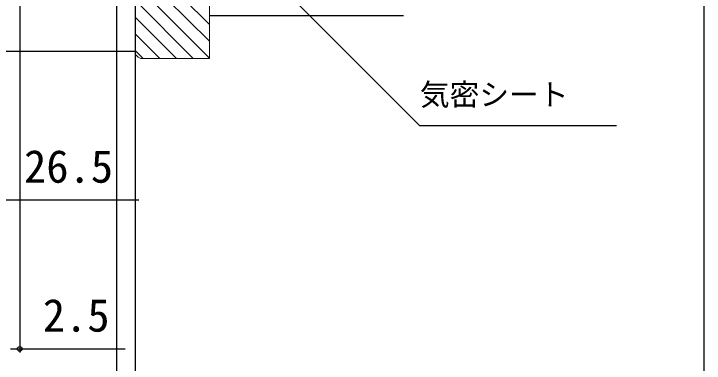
# Model space of a CAD drawing. Units: millimetres, scale not verified. Extents: x -525 to 525, y -783 to 778.
# Drawn here: x 339.4 to 525, y -636.6 to -542.8 of the extents above; entities that cross this region are included whole.
import ezdxf
from ezdxf.enums import TextEntityAlignment as Align

# ---------------------------------------------------------------- set-up
doc = ezdxf.new("R2010")
doc.units = ezdxf.units.MM
doc.header["$LTSCALE"] = 4
for name, color, linetype in [('0-8_YKK_D', 6, 'Continuous'), ('0-9_YKK_ZWAK', 7, 'Continuous'), ('0-A_YSS_K', 3, 'Continuous')]:
    doc.layers.add(name, color=color, linetype=linetype)
doc.layers.add('0-B_YSS_KE', color=3, linetype='Continuous', lineweight=18)
doc.styles.add('ＭＳ ゴシック', font='')
doc.styles.get('ＭＳ ゴシック').set_extended_font_data('MS Gothic')

msp = doc.modelspace()

# ---------------------------------------------------------------- linework, layer by layer
at = {"layer": '0-8_YKK_D'}
for p, q in [((372.001, -467.504), (372.001, -693.8)), ((372.001, -467.504), (372.001, -673.8)), ((341.001, -486.497), (341.001, -633.8)), ((367.001, -493.497), (367.001, -673.8)), ((367.001, -493.497), (367.001, -673.8)), ((367.001, -493.497), (367.001, -653.8)), ((338.501, -632.8), (341.001, -632.8)), ((341.001, -632.8), (369.328, -632.8))]:
    msp.add_line(p, q, dxfattribs=at)
for points in [[(369.475, -493.797), (371.278, -495.6), (448.478, -572.8), (501.389, -572.8)], [(312.001, -592.8), (338.501, -592.8), (373.005, -592.8)]]:
    msp.add_lwpolyline(points, dxfattribs=at)
msp.add_circle((341.001, -632.8), 0.637, dxfattribs=at)
at = {"layer": '0-9_YKK_ZWAK'}
msp.add_lwpolyline([(-525, -782.8), (525, -782.8), (525, 747.2)], dxfattribs=at)
at = {"layer": '0-A_YSS_K'}
for p, q in [((444.201, -543.3), (392.001, -543.3)), ((-1.5, -552.8), (372.001, -552.8))]:
    msp.add_line(p, q, dxfattribs=at)
at = {"layer": '0-B_YSS_KE'}
for p, q in [((392.001, -545.695), (372.001, -525.695)), ((392.001, -550.185), (372.001, -530.185)), ((392.001, -554.675), (372.001, -534.675)), ((387.635, -554.8), (372.001, -539.166)), ((383.145, -554.8), (372.001, -543.656)), ((378.655, -554.8), (372.001, -548.146)), ((374.165, -554.8), (372.001, -552.636))]:
    msp.add_line(p, q, dxfattribs=at)
for points in [[(372.001, -552.8), (372.001, -466.8), (375.001, -466.8), (375.001, -454.8), (377.001, -452.8), (392.001, -452.8)], [(392.001, -452.8), (392.001, -554.8), (374.001, -554.8)]]:
    msp.add_lwpolyline(points, dxfattribs=at)
msp.add_arc((374.001, -552.8), 2, 180.00002, 270, dxfattribs=at)

# ---------------------------------------------------------------- texts
at = {"layer": '0-8_YKK_D', "style": 'ＭＳ ゴシック'}
for s, height, p in [('気密シート', 5.865, (448.552, -569.167)), ('26.5', 8.798, (342.165, -590.8)), ('2.5', 8.798, (347.215, -630.8))]:
    msp.add_text(s, height=height, dxfattribs=at).set_placement(p, align=Align.BOTTOM_LEFT)

doc.saveas('drawing.dxf')
